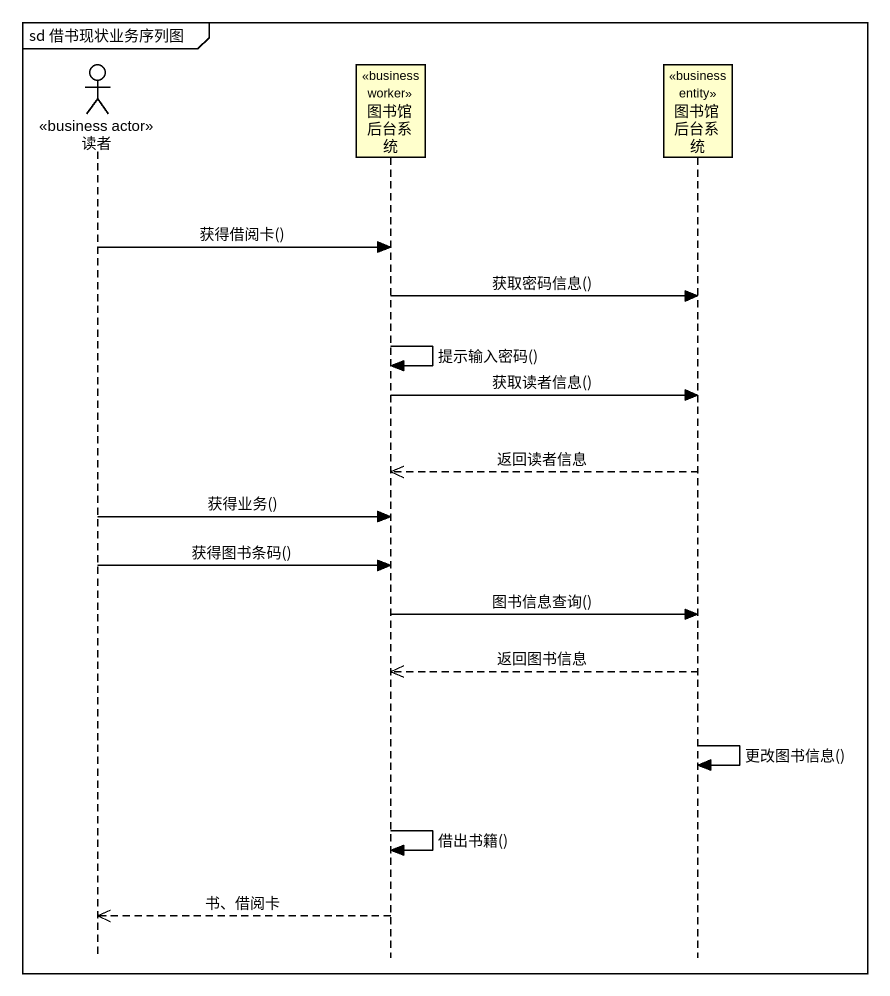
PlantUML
@startuml
mainframe sd 借书现状业务序列图
hide footbox
actor 读者 <<business actor>>
participant 图书馆后台系统 <<business worker>>
participant "图书馆后台系统" as 图书馆后台系统_2 <<business entity>>

读者 -> 图书馆后台系统 : 获得借阅卡()
图书馆后台系统 -> 图书馆后台系统_2 : 获取密码信息()
图书馆后台系统 -> 图书馆后台系统 : 提示输入密码()
图书馆后台系统 -> 图书馆后台系统_2 : 获取读者信息()
图书馆后台系统_2 -->> 图书馆后台系统 : 返回读者信息
读者 -> 图书馆后台系统 : 获得业务()
读者 -> 图书馆后台系统 : 获得图书条码()
图书馆后台系统 -> 图书馆后台系统_2 : 图书信息查询()
图书馆后台系统_2 -->> 图书馆后台系统 : 返回图书信息
图书馆后台系统_2 -> 图书馆后台系统_2 : 更改图书信息()
图书馆后台系统 -> 图书馆后台系统 : 借出书籍()
图书馆后台系统 -->> 读者 : 书、借阅卡
@enduml
